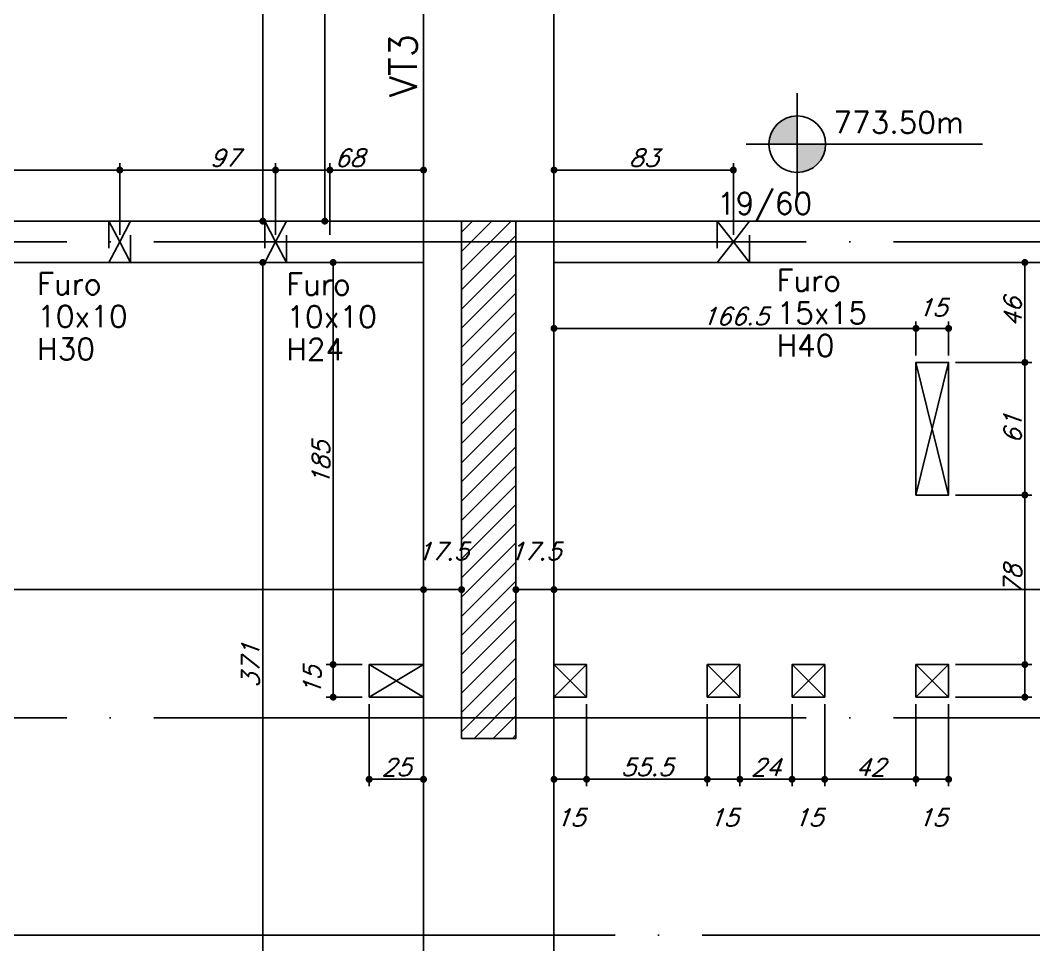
# Model space of a CAD drawing. Extents: x -5173 to 5397, y -2411 to 2089.
# Drawn here: x 2354.5 to 2820.6, y 550.6 to 975.9 of the extents above; entities that cross this region are included whole.
import ezdxf
from ezdxf.enums import TextEntityAlignment as Align

# ---------------------------------------------------------------- set-up
doc = ezdxf.new("R2010")
doc.units = 0
doc.header["$LTSCALE"] = 50
doc.header["$MEASUREMENT"] = 0
doc.linetypes.add('EIXO', pattern=[6.8, 6, -0.4, 0, -0.4])
doc.linetypes.add('HIDDEN', pattern=[0.375, 0.25, -0.125])
doc.layers.get('0').update_dxf_attribs({"linetype": 'CONTINUOUS'})
doc.layers.get('DEFPOINTS').update_dxf_attribs({"linetype": 'CONTINUOUS'})
for name, color, linetype in [('F-COTAS', 106, 'CONTINUOUS'), ('F-COTAS-FUROS', 50, 'CONTINUOUS'), ('F-COTAS-FUROS-VIGA', 50, 'CONTINUOUS'), ('F-EIXO', 12, 'EIXO'), ('F-FURO-PAREDE', 2, 'HIDDEN'), ('F-FURO-PAREDE-TEXTOS', 2, 'CONTINUOUS'), ('F-NÍVEL-PLANTA', 2, 'CONTINUOUS'), ('F-PILARES-HACH', 174, 'CONTINUOUS'), ('F-PILARES-M', 170, 'CONTINUOUS'), ('F-PILARES-V', 170, 'CONTINUOUS'), ('F-TEXTO', 6, 'CONTINUOUS'), ('F-VIGAS', 3, 'CONTINUOUS'), ('F-VIGAS-DIM', 2, 'CONTINUOUS'), ('F-VIGAS-NOME', 4, 'CONTINUOUS'), ('F-VÃO', 1, 'CONTINUOUS')]:
    doc.layers.add(name, color=color, linetype=linetype)
doc.styles.add('CP-TEXT-INCL', font='simplex.shx', dxfattribs={"oblique": 20})
doc.styles.add('MCP', font='simplex.shx')
doc.styles.add('ROMANS', font='simplex.shx')
doc.dimstyles.new('CP-COTAS-50', dxfattribs={"dimscale": 0.64, "dimtxt": 12.5, "dimasz": 5, "dimexe": 5, "dimexo": 5, "dimgap": 2.5, "dimtad": 1, "dimdec": 1, "dimdsep": 46, "dimtxsty": 'CP-TEXT-INCL', "dimblk1": 'DOT', "dimblk2": 'DOT', "dimsah": 1, "dimcen": 9, "dimclrd": 256, "dimclre": 256, "dimclrt": 256, "dimadec": 0, "dimazin": 0, "dimtfac": 1, "dimtdec": 1, "dimtmove": 2, "dimatfit": 3, "dimldrblk": 'DOT', "dimfxl": 0, "dimtolj": 1, "dimarcsym": 0})

# ---------------------------------------------------------------- blocks, each defined once
blk = doc.blocks.new('Nível - Planta')
at = {"layer": 'F-NÍVEL-PLANTA'}
h = blk.add_hatch(color=71, dxfattribs=at)
h.paths.add_polyline_path([(0, 0), (0, 0.2604, 0.414214), (-0.2604, 0)])
h.paths.add_polyline_path([(0.2604, 0), (0, 0), (0, -0.2604, 0.414214)])
for p, q in [((0, -0.4688), (0, 0.4688)), ((-0.4688, 0), (1.704, 0))]:
    blk.add_line(p, q, dxfattribs=at)
blk.add_circle((0, 0), 0.2604, dxfattribs=at)
at = {"layer": 'F-TEXTO', "color": 3, "style": 'MCP'}
blk.add_attdef('NÍVEL', (0.3329, 0.1021), '', height=0.2, dxfattribs=at)
blk = doc.blocks.new('_DOT')
at = {"color": 0, "linetype": 'ByBlock'}
blk.add_line((-0.5, 0), (-1, 0), dxfattribs=at)
at = {"color": 0, "linetype": 'ByBlock', "const_width": 0.5}
blk.add_lwpolyline([(-0.25, 0, 1), (0.25, 0, 1)], format="xyb", close=True, dxfattribs=at)
blk = doc.blocks.new('*D19')
at = {"layer": 'DEFPOINTS', "color": 0, "linetype": 'Continuous', "transparency": 16777216}
for p in [(2466.08, 864.5), (2466.08, 864.5), (2466.08, 493.5)]:
    blk.add_point(p, dxfattribs=at)
at = {"layer": 'F-COTAS', "linetype": 'Continuous', "lineweight": -2, "transparency": 16777216}
blk.add_line((2466.08, 496.7), (2466.08, 861.3), dxfattribs=at)
at = {"layer": 'F-COTAS', "linetype": 'Continuous', "lineweight": -2, "transparency": 16777216, "xscale": 3.2, "yscale": 3.2, "zscale": 3.2}
for p, rotation in [((2466.08, 864.5), 90), ((2466.08, 493.5), 270)]:
    blk.add_blockref('_DOT', p, dxfattribs=dict(at, rotation=rotation))
at = {"layer": 'F-COTAS', "linetype": 'Continuous', "transparency": 16777216, "insert": (2460.48, 679), "char_height": 8, "attachment_point": 5, "rotation": 90, "style": 'CP-TEXT-INCL'}
blk.add_mtext('\\A1;371', dxfattribs=at)
blk = doc.blocks.new('*D20')
at = {"layer": 'DEFPOINTS', "color": 0, "linetype": 'Continuous', "transparency": 16777216}
for p in [(2466.08, 1339.5), (2466.08, 1339.5), (2466.08, 883.5)]:
    blk.add_point(p, dxfattribs=at)
at = {"layer": 'F-COTAS', "linetype": 'Continuous', "lineweight": -2, "transparency": 16777216}
blk.add_line((2466.08, 886.7), (2466.08, 1336.3), dxfattribs=at)
at = {"layer": 'F-COTAS', "linetype": 'Continuous', "lineweight": -2, "transparency": 16777216, "xscale": 3.2, "yscale": 3.2, "zscale": 3.2}
for p, rotation in [((2466.08, 1339.5), 90), ((2466.08, 883.5), 270)]:
    blk.add_blockref('_DOT', p, dxfattribs=dict(at, rotation=rotation))
at = {"layer": 'F-COTAS', "linetype": 'Continuous', "transparency": 16777216, "insert": (2460.48, 1111.5), "char_height": 8, "attachment_point": 5, "rotation": 90, "style": 'CP-TEXT-INCL'}
blk.add_mtext('\\A1;456', dxfattribs=at)
blk = doc.blocks.new('*D108')
at = {"layer": 'DEFPOINTS', "color": 0, "linetype": 'Continuous', "transparency": 16777216}
for p in [(2070, 713.98), (2540, 713.98), (2540, 713.98)]:
    blk.add_point(p, dxfattribs=at)
at = {"layer": 'F-COTAS', "linetype": 'Continuous', "lineweight": -2, "transparency": 16777216}
blk.add_line((2073.2, 713.98), (2536.8, 713.98), dxfattribs=at)
at = {"layer": 'F-COTAS', "linetype": 'Continuous', "lineweight": -2, "transparency": 16777216, "xscale": 3.2, "yscale": 3.2, "zscale": 3.2, "rotation": 180}
blk.add_blockref('_DOT', (2070, 713.98), dxfattribs=at)
at = {"layer": 'F-COTAS', "linetype": 'Continuous', "lineweight": -2, "transparency": 16777216, "xscale": 3.2, "yscale": 3.2, "zscale": 3.2}
blk.add_blockref('_DOT', (2540, 713.98), dxfattribs=at)
at = {"layer": 'F-COTAS', "linetype": 'Continuous', "transparency": 16777216, "insert": (2305, 719.58), "char_height": 8, "attachment_point": 5, "style": 'CP-TEXT-INCL'}
blk.add_mtext('\\A1;470', dxfattribs=at)
blk = doc.blocks.new('*D109')
at = {"layer": 'DEFPOINTS', "color": 0, "linetype": 'Continuous', "transparency": 16777216}
for p in [(2540, 713.98), (2557.5, 713.98), (2557.5, 713.98)]:
    blk.add_point(p, dxfattribs=at)
at = {"layer": 'F-COTAS', "linetype": 'Continuous', "lineweight": -2, "transparency": 16777216}
blk.add_line((2543.2, 713.98), (2554.3, 713.98), dxfattribs=at)
at = {"layer": 'F-COTAS', "linetype": 'Continuous', "lineweight": -2, "transparency": 16777216, "xscale": 3.2, "yscale": 3.2, "zscale": 3.2, "rotation": 180}
blk.add_blockref('_DOT', (2540, 713.98), dxfattribs=at)
at = {"layer": 'F-COTAS', "linetype": 'Continuous', "lineweight": -2, "transparency": 16777216, "xscale": 3.2, "yscale": 3.2, "zscale": 3.2}
blk.add_blockref('_DOT', (2557.5, 713.98), dxfattribs=at)
at = {"layer": 'F-COTAS', "linetype": 'Continuous', "transparency": 16777216, "insert": (2548.75, 731.58), "char_height": 8, "attachment_point": 5, "style": 'CP-TEXT-INCL'}
blk.add_mtext('\\A1;17.5', dxfattribs=at)
blk = doc.blocks.new('*D110')
at = {"layer": 'DEFPOINTS', "color": 0, "linetype": 'Continuous', "transparency": 16777216}
for p in [(2582.5, 713.98), (2600, 713.98), (2600, 713.98)]:
    blk.add_point(p, dxfattribs=at)
at = {"layer": 'F-COTAS', "linetype": 'Continuous', "lineweight": -2, "transparency": 16777216}
blk.add_line((2585.7, 713.98), (2596.8, 713.98), dxfattribs=at)
at = {"layer": 'F-COTAS', "linetype": 'Continuous', "lineweight": -2, "transparency": 16777216, "xscale": 3.2, "yscale": 3.2, "zscale": 3.2, "rotation": 180}
blk.add_blockref('_DOT', (2582.5, 713.98), dxfattribs=at)
at = {"layer": 'F-COTAS', "linetype": 'Continuous', "lineweight": -2, "transparency": 16777216, "xscale": 3.2, "yscale": 3.2, "zscale": 3.2}
blk.add_blockref('_DOT', (2600, 713.98), dxfattribs=at)
at = {"layer": 'F-COTAS', "linetype": 'Continuous', "transparency": 16777216, "insert": (2591.25, 731.58), "char_height": 8, "attachment_point": 5, "style": 'CP-TEXT-INCL'}
blk.add_mtext('\\A1;17.5', dxfattribs=at)
blk = doc.blocks.new('*D111')
at = {"layer": 'DEFPOINTS', "color": 0, "linetype": 'Continuous', "transparency": 16777216}
for p in [(2600, 713.98), (3240.5, 713.98), (3240.5, 713.98)]:
    blk.add_point(p, dxfattribs=at)
at = {"layer": 'F-COTAS', "linetype": 'Continuous', "lineweight": -2, "transparency": 16777216}
blk.add_line((2603.2, 713.98), (3237.3, 713.98), dxfattribs=at)
at = {"layer": 'F-COTAS', "linetype": 'Continuous', "lineweight": -2, "transparency": 16777216, "xscale": 3.2, "yscale": 3.2, "zscale": 3.2, "rotation": 180}
blk.add_blockref('_DOT', (2600, 713.98), dxfattribs=at)
at = {"layer": 'F-COTAS', "linetype": 'Continuous', "lineweight": -2, "transparency": 16777216, "xscale": 3.2, "yscale": 3.2, "zscale": 3.2}
blk.add_blockref('_DOT', (3240.5, 713.98), dxfattribs=at)
at = {"layer": 'F-COTAS', "linetype": 'Continuous', "transparency": 16777216, "insert": (2920.25, 719.58), "char_height": 8, "attachment_point": 5, "style": 'CP-TEXT-INCL'}
blk.add_mtext('\\A1;640.5', dxfattribs=at)
blk = doc.blocks.new('*U183')
at = {"layer": 'F-EIXO'}
blk.add_line((0, 0), (7197, 0), dxfattribs=at)
at = {"layer": 'F-TEXTO', "style": 'ROMANS'}
blk.add_attdef('EIXO', text='', height=17.5, dxfattribs=at).set_placement((-28.2072, 0), align=Align.MIDDLE_CENTER)
blk = doc.blocks.new('*U184')
at = {"layer": 'F-EIXO'}
blk.add_line((0, 0), (7285, 0), dxfattribs=at)
at = {"layer": 'F-TEXTO', "style": 'ROMANS'}
blk.add_attdef('EIXO', text='', height=17.5, dxfattribs=at).set_placement((-28.2072, 0), align=Align.MIDDLE_CENTER)
blk = doc.blocks.new('*U191')
at = {"layer": 'F-EIXO'}
blk.add_line((0, 0), (7197, 0), dxfattribs=at)
at = {"layer": 'F-TEXTO', "style": 'ROMANS'}
blk.add_attdef('EIXO', text='', height=17.5, dxfattribs=at).set_placement((-28.2072, 0), align=Align.MIDDLE_CENTER)
blk = doc.blocks.new('*D338')
at = {"layer": 'DEFPOINTS', "color": 0, "linetype": 'Continuous', "transparency": 16777216}
for p in [(2494.58, 1215.5), (2558, 1215.5), (2507.65, 883.5)]:
    blk.add_point(p, dxfattribs=at)
at = {"layer": 'F-COTAS', "linetype": 'Continuous', "lineweight": -2, "transparency": 16777216}
for p, q in [((2554.8, 1215.5), (2491.38, 1215.5)), ((2494.58, 886.7), (2494.58, 1212.3)), ((2504.45, 883.5), (2491.38, 883.5))]:
    blk.add_line(p, q, dxfattribs=at)
at = {"layer": 'F-COTAS', "linetype": 'Continuous', "lineweight": -2, "transparency": 16777216, "xscale": 3.2, "yscale": 3.2, "zscale": 3.2}
for p, rotation in [((2494.58, 1215.5), 90), ((2494.58, 883.5), 270)]:
    blk.add_blockref('_DOT', p, dxfattribs=dict(at, rotation=rotation))
at = {"layer": 'F-COTAS', "linetype": 'Continuous', "transparency": 16777216, "insert": (2488.98, 1049.5), "char_height": 8, "attachment_point": 5, "rotation": 90, "style": 'CP-TEXT-INCL'}
blk.add_mtext('\\A1;332', dxfattribs=at)
blk = doc.blocks.new('*U383')
at = {"layer": 'F-VÃO'}
for p, q in [((0, 0), (15, 61)), ((0, 61), (15, 0))]:
    blk.add_line(p, q, dxfattribs=at)
at = {"layer": 'F-VÃO', "color": 3}
blk.add_lwpolyline([(0, 0), (15, 0), (15, 61), (0, 61)], close=True, dxfattribs=at)
blk = doc.blocks.new('*U386')
at = {"layer": 'F-VÃO'}
for p, q in [((0, 0), (15, 15)), ((0, 15), (15, 0))]:
    blk.add_line(p, q, dxfattribs=at)
at = {"layer": 'F-VÃO', "color": 3}
blk.add_lwpolyline([(0, 0), (15, 0), (15, 15), (0, 15)], close=True, dxfattribs=at)
blk = doc.blocks.new('*U389')
at = {"layer": 'F-VÃO'}
for p, q in [((0, 0), (25, 15)), ((0, 15), (25, 0))]:
    blk.add_line(p, q, dxfattribs=at)
at = {"layer": 'F-VÃO', "color": 3}
blk.add_lwpolyline([(0, 0), (25, 0), (25, 15), (0, 15)], close=True, dxfattribs=at)
blk = doc.blocks.new('*D517')
at = {"layer": 'DEFPOINTS', "color": 0, "linetype": 'Continuous', "transparency": 16777216}
for p in [(2515, 664.5), (2540, 649.41), (2540, 626.7)]:
    blk.add_point(p, dxfattribs=at)
at = {"layer": 'F-COTAS-FUROS', "linetype": 'Continuous', "lineweight": -2, "transparency": 16777216}
for p, q in [((2515, 661.3), (2515, 623.5)), ((2540, 646.21), (2540, 623.5)), ((2518.2, 626.7), (2536.8, 626.7))]:
    blk.add_line(p, q, dxfattribs=at)
at = {"layer": 'F-COTAS-FUROS', "linetype": 'Continuous', "lineweight": -2, "transparency": 16777216, "xscale": 3.2, "yscale": 3.2, "zscale": 3.2, "rotation": 180}
blk.add_blockref('_DOT', (2515, 626.7), dxfattribs=at)
at = {"layer": 'F-COTAS-FUROS', "linetype": 'Continuous', "lineweight": -2, "transparency": 16777216, "xscale": 3.2, "yscale": 3.2, "zscale": 3.2}
blk.add_blockref('_DOT', (2540, 626.7), dxfattribs=at)
at = {"layer": 'F-COTAS-FUROS', "linetype": 'Continuous', "transparency": 16777216, "insert": (2527.5, 632.3), "char_height": 8, "attachment_point": 5, "style": 'CP-TEXT-INCL'}
blk.add_mtext('\\A1;25', dxfattribs=at)
blk = doc.blocks.new('*D518')
at = {"layer": 'DEFPOINTS', "color": 0, "linetype": 'Continuous', "transparency": 16777216}
for p in [(2498.43, 679.5), (2515, 679.5), (2515, 664.5)]:
    blk.add_point(p, dxfattribs=at)
at = {"layer": 'F-COTAS-FUROS', "linetype": 'Continuous', "lineweight": -2, "transparency": 16777216}
for p, q in [((2511.8, 679.5), (2495.23, 679.5)), ((2498.43, 667.7), (2498.43, 676.3)), ((2511.8, 664.5), (2495.23, 664.5))]:
    blk.add_line(p, q, dxfattribs=at)
at = {"layer": 'F-COTAS-FUROS', "linetype": 'Continuous', "lineweight": -2, "transparency": 16777216, "xscale": 3.2, "yscale": 3.2, "zscale": 3.2}
for p, rotation in [((2498.43, 679.5), 90), ((2498.43, 664.5), 270)]:
    blk.add_blockref('_DOT', p, dxfattribs=dict(at, rotation=rotation))
at = {"layer": 'F-COTAS-FUROS', "linetype": 'Continuous', "transparency": 16777216, "insert": (2488.83, 672), "char_height": 8, "attachment_point": 5, "rotation": 90, "style": 'CP-TEXT-INCL'}
blk.add_mtext('\\A1;15', dxfattribs=at)
blk = doc.blocks.new('*D519')
at = {"layer": 'DEFPOINTS', "color": 0, "linetype": 'Continuous', "transparency": 16777216}
for p in [(2498.43, 864.5), (2515, 864.5), (2515, 679.5)]:
    blk.add_point(p, dxfattribs=at)
at = {"layer": 'F-COTAS-FUROS', "linetype": 'Continuous', "lineweight": -2, "transparency": 16777216}
for p, q in [((2511.8, 864.5), (2495.23, 864.5)), ((2498.43, 682.7), (2498.43, 861.3)), ((2511.8, 679.5), (2495.23, 679.5))]:
    blk.add_line(p, q, dxfattribs=at)
at = {"layer": 'F-COTAS-FUROS', "linetype": 'Continuous', "lineweight": -2, "transparency": 16777216, "xscale": 3.2, "yscale": 3.2, "zscale": 3.2}
for p, rotation in [((2498.43, 864.5), 90), ((2498.43, 679.5), 270)]:
    blk.add_blockref('_DOT', p, dxfattribs=dict(at, rotation=rotation))
at = {"layer": 'F-COTAS-FUROS', "linetype": 'Continuous', "transparency": 16777216, "insert": (2492.83, 772), "char_height": 8, "attachment_point": 5, "rotation": 90, "style": 'CP-TEXT-INCL'}
blk.add_mtext('\\A1;185', dxfattribs=at)
blk = doc.blocks.new('*D520')
at = {"layer": 'DEFPOINTS', "color": 0, "linetype": 'Continuous', "transparency": 16777216}
for p in [(2600, 664.5), (2615, 664.5), (2615, 626.7)]:
    blk.add_point(p, dxfattribs=at)
at = {"layer": 'F-COTAS-FUROS', "linetype": 'Continuous', "lineweight": -2, "transparency": 16777216}
for p, q in [((2600, 661.3), (2600, 623.5)), ((2615, 661.3), (2615, 623.5)), ((2603.2, 626.7), (2611.8, 626.7))]:
    blk.add_line(p, q, dxfattribs=at)
at = {"layer": 'F-COTAS-FUROS', "linetype": 'Continuous', "lineweight": -2, "transparency": 16777216, "xscale": 3.2, "yscale": 3.2, "zscale": 3.2, "rotation": 180}
blk.add_blockref('_DOT', (2600, 626.7), dxfattribs=at)
at = {"layer": 'F-COTAS-FUROS', "linetype": 'Continuous', "lineweight": -2, "transparency": 16777216, "xscale": 3.2, "yscale": 3.2, "zscale": 3.2}
blk.add_blockref('_DOT', (2615, 626.7), dxfattribs=at)
at = {"layer": 'F-COTAS-FUROS', "linetype": 'Continuous', "transparency": 16777216, "insert": (2607.5, 609.1), "char_height": 8, "attachment_point": 5, "style": 'CP-TEXT-INCL'}
blk.add_mtext('\\A1;15', dxfattribs=at)
blk = doc.blocks.new('*D521')
at = {"layer": 'DEFPOINTS', "color": 0, "linetype": 'Continuous', "transparency": 16777216}
for p in [(2615, 664.5), (2670.5, 664.5), (2670.5, 626.7)]:
    blk.add_point(p, dxfattribs=at)
at = {"layer": 'F-COTAS-FUROS', "linetype": 'Continuous', "lineweight": -2, "transparency": 16777216}
for p, q in [((2615, 661.3), (2615, 623.5)), ((2670.5, 661.3), (2670.5, 623.5)), ((2618.2, 626.7), (2667.3, 626.7))]:
    blk.add_line(p, q, dxfattribs=at)
at = {"layer": 'F-COTAS-FUROS', "linetype": 'Continuous', "lineweight": -2, "transparency": 16777216, "xscale": 3.2, "yscale": 3.2, "zscale": 3.2, "rotation": 180}
blk.add_blockref('_DOT', (2615, 626.7), dxfattribs=at)
at = {"layer": 'F-COTAS-FUROS', "linetype": 'Continuous', "lineweight": -2, "transparency": 16777216, "xscale": 3.2, "yscale": 3.2, "zscale": 3.2}
blk.add_blockref('_DOT', (2670.5, 626.7), dxfattribs=at)
at = {"layer": 'F-COTAS-FUROS', "linetype": 'Continuous', "transparency": 16777216, "insert": (2642.75, 632.3), "char_height": 8, "attachment_point": 5, "style": 'CP-TEXT-INCL'}
blk.add_mtext('\\A1;55.5', dxfattribs=at)
blk = doc.blocks.new('*D522')
at = {"layer": 'DEFPOINTS', "color": 0, "linetype": 'Continuous', "transparency": 16777216}
for p in [(2670.5, 664.5), (2685.5, 664.5), (2685.5, 626.7)]:
    blk.add_point(p, dxfattribs=at)
at = {"layer": 'F-COTAS-FUROS', "linetype": 'Continuous', "lineweight": -2, "transparency": 16777216}
for p, q in [((2670.5, 661.3), (2670.5, 623.5)), ((2685.5, 661.3), (2685.5, 623.5)), ((2673.7, 626.7), (2682.3, 626.7))]:
    blk.add_line(p, q, dxfattribs=at)
at = {"layer": 'F-COTAS-FUROS', "linetype": 'Continuous', "lineweight": -2, "transparency": 16777216, "xscale": 3.2, "yscale": 3.2, "zscale": 3.2, "rotation": 180}
blk.add_blockref('_DOT', (2670.5, 626.7), dxfattribs=at)
at = {"layer": 'F-COTAS-FUROS', "linetype": 'Continuous', "lineweight": -2, "transparency": 16777216, "xscale": 3.2, "yscale": 3.2, "zscale": 3.2}
blk.add_blockref('_DOT', (2685.5, 626.7), dxfattribs=at)
at = {"layer": 'F-COTAS-FUROS', "linetype": 'Continuous', "transparency": 16777216, "insert": (2678, 609.1), "char_height": 8, "attachment_point": 5, "style": 'CP-TEXT-INCL'}
blk.add_mtext('\\A1;15', dxfattribs=at)
blk = doc.blocks.new('*D523')
at = {"layer": 'DEFPOINTS', "color": 0, "linetype": 'Continuous', "transparency": 16777216}
for p in [(2685.5, 664.5), (2709.5, 664.5), (2709.5, 626.7)]:
    blk.add_point(p, dxfattribs=at)
at = {"layer": 'F-COTAS-FUROS', "linetype": 'Continuous', "lineweight": -2, "transparency": 16777216}
for p, q in [((2685.5, 661.3), (2685.5, 623.5)), ((2709.5, 661.3), (2709.5, 623.5)), ((2688.7, 626.7), (2706.3, 626.7))]:
    blk.add_line(p, q, dxfattribs=at)
at = {"layer": 'F-COTAS-FUROS', "linetype": 'Continuous', "lineweight": -2, "transparency": 16777216, "xscale": 3.2, "yscale": 3.2, "zscale": 3.2, "rotation": 180}
blk.add_blockref('_DOT', (2685.5, 626.7), dxfattribs=at)
at = {"layer": 'F-COTAS-FUROS', "linetype": 'Continuous', "lineweight": -2, "transparency": 16777216, "xscale": 3.2, "yscale": 3.2, "zscale": 3.2}
blk.add_blockref('_DOT', (2709.5, 626.7), dxfattribs=at)
at = {"layer": 'F-COTAS-FUROS', "linetype": 'Continuous', "transparency": 16777216, "insert": (2697.5, 632.3), "char_height": 8, "attachment_point": 5, "style": 'CP-TEXT-INCL'}
blk.add_mtext('\\A1;24', dxfattribs=at)
blk = doc.blocks.new('*D524')
at = {"layer": 'DEFPOINTS', "color": 0, "linetype": 'Continuous', "transparency": 16777216}
for p in [(2709.5, 664.5), (2724.5, 664.5), (2724.5, 626.7)]:
    blk.add_point(p, dxfattribs=at)
at = {"layer": 'F-COTAS-FUROS', "linetype": 'Continuous', "lineweight": -2, "transparency": 16777216}
for p, q in [((2709.5, 661.3), (2709.5, 623.5)), ((2724.5, 661.3), (2724.5, 623.5)), ((2712.7, 626.7), (2721.3, 626.7))]:
    blk.add_line(p, q, dxfattribs=at)
at = {"layer": 'F-COTAS-FUROS', "linetype": 'Continuous', "lineweight": -2, "transparency": 16777216, "xscale": 3.2, "yscale": 3.2, "zscale": 3.2, "rotation": 180}
blk.add_blockref('_DOT', (2709.5, 626.7), dxfattribs=at)
at = {"layer": 'F-COTAS-FUROS', "linetype": 'Continuous', "lineweight": -2, "transparency": 16777216, "xscale": 3.2, "yscale": 3.2, "zscale": 3.2}
blk.add_blockref('_DOT', (2724.5, 626.7), dxfattribs=at)
at = {"layer": 'F-COTAS-FUROS', "linetype": 'Continuous', "transparency": 16777216, "insert": (2717, 609.1), "char_height": 8, "attachment_point": 5, "style": 'CP-TEXT-INCL'}
blk.add_mtext('\\A1;15', dxfattribs=at)
blk = doc.blocks.new('*D525')
at = {"layer": 'DEFPOINTS', "color": 0, "linetype": 'Continuous', "transparency": 16777216}
for p in [(2724.5, 664.5), (2766.5, 664.5), (2766.5, 626.7)]:
    blk.add_point(p, dxfattribs=at)
at = {"layer": 'F-COTAS-FUROS', "linetype": 'Continuous', "lineweight": -2, "transparency": 16777216}
for p, q in [((2724.5, 661.3), (2724.5, 623.5)), ((2766.5, 661.3), (2766.5, 623.5)), ((2727.7, 626.7), (2763.3, 626.7))]:
    blk.add_line(p, q, dxfattribs=at)
at = {"layer": 'F-COTAS-FUROS', "linetype": 'Continuous', "lineweight": -2, "transparency": 16777216, "xscale": 3.2, "yscale": 3.2, "zscale": 3.2, "rotation": 180}
blk.add_blockref('_DOT', (2724.5, 626.7), dxfattribs=at)
at = {"layer": 'F-COTAS-FUROS', "linetype": 'Continuous', "lineweight": -2, "transparency": 16777216, "xscale": 3.2, "yscale": 3.2, "zscale": 3.2}
blk.add_blockref('_DOT', (2766.5, 626.7), dxfattribs=at)
at = {"layer": 'F-COTAS-FUROS', "linetype": 'Continuous', "transparency": 16777216, "insert": (2745.5, 632.3), "char_height": 8, "attachment_point": 5, "style": 'CP-TEXT-INCL'}
blk.add_mtext('\\A1;42', dxfattribs=at)
blk = doc.blocks.new('*D526')
at = {"layer": 'DEFPOINTS', "color": 0, "linetype": 'Continuous', "transparency": 16777216}
for p in [(2766.5, 664.5), (2781.5, 664.5), (2781.5, 626.7)]:
    blk.add_point(p, dxfattribs=at)
at = {"layer": 'F-COTAS-FUROS', "linetype": 'Continuous', "lineweight": -2, "transparency": 16777216}
for p, q in [((2766.5, 661.3), (2766.5, 623.5)), ((2781.5, 661.3), (2781.5, 623.5)), ((2769.7, 626.7), (2778.3, 626.7))]:
    blk.add_line(p, q, dxfattribs=at)
at = {"layer": 'F-COTAS-FUROS', "linetype": 'Continuous', "lineweight": -2, "transparency": 16777216, "xscale": 3.2, "yscale": 3.2, "zscale": 3.2, "rotation": 180}
blk.add_blockref('_DOT', (2766.5, 626.7), dxfattribs=at)
at = {"layer": 'F-COTAS-FUROS', "linetype": 'Continuous', "lineweight": -2, "transparency": 16777216, "xscale": 3.2, "yscale": 3.2, "zscale": 3.2}
blk.add_blockref('_DOT', (2781.5, 626.7), dxfattribs=at)
at = {"layer": 'F-COTAS-FUROS', "linetype": 'Continuous', "transparency": 16777216, "insert": (2774, 609.1), "char_height": 8, "attachment_point": 5, "style": 'CP-TEXT-INCL'}
blk.add_mtext('\\A1;15', dxfattribs=at)
blk = doc.blocks.new('*D527')
at = {"layer": 'DEFPOINTS', "color": 0, "linetype": 'Continuous', "transparency": 16777216}
for p in [(2766.5, 834.14), (2766.5, 818.5), (2781.5, 818.5)]:
    blk.add_point(p, dxfattribs=at)
at = {"layer": 'F-COTAS-FUROS', "linetype": 'Continuous', "lineweight": -2, "transparency": 16777216}
for p, q in [((2766.5, 821.7), (2766.5, 837.34)), ((2781.5, 821.7), (2781.5, 837.34)), ((2778.3, 834.14), (2769.7, 834.14))]:
    blk.add_line(p, q, dxfattribs=at)
at = {"layer": 'F-COTAS-FUROS', "linetype": 'Continuous', "lineweight": -2, "transparency": 16777216, "xscale": 3.2, "yscale": 3.2, "zscale": 3.2, "rotation": 180}
blk.add_blockref('_DOT', (2766.5, 834.14), dxfattribs=at)
at = {"layer": 'F-COTAS-FUROS', "linetype": 'Continuous', "lineweight": -2, "transparency": 16777216, "xscale": 3.2, "yscale": 3.2, "zscale": 3.2}
blk.add_blockref('_DOT', (2781.5, 834.14), dxfattribs=at)
at = {"layer": 'F-COTAS-FUROS', "linetype": 'Continuous', "transparency": 16777216, "insert": (2774, 843.74), "char_height": 8, "attachment_point": 5, "style": 'CP-TEXT-INCL'}
blk.add_mtext('\\A1;15', dxfattribs=at)
blk = doc.blocks.new('*D528')
at = {"layer": 'DEFPOINTS', "color": 0, "linetype": 'Continuous', "transparency": 16777216}
for p in [(2600, 834.14), (2766.5, 820.93), (2600, 815.57)]:
    blk.add_point(p, dxfattribs=at)
at = {"layer": 'F-COTAS-FUROS', "linetype": 'Continuous', "lineweight": -2, "transparency": 16777216}
for p, q in [((2600, 818.77), (2600, 837.34)), ((2766.5, 824.13), (2766.5, 837.34)), ((2763.3, 834.14), (2603.2, 834.14))]:
    blk.add_line(p, q, dxfattribs=at)
at = {"layer": 'F-COTAS-FUROS', "linetype": 'Continuous', "lineweight": -2, "transparency": 16777216, "xscale": 3.2, "yscale": 3.2, "zscale": 3.2, "rotation": 180}
blk.add_blockref('_DOT', (2600, 834.14), dxfattribs=at)
at = {"layer": 'F-COTAS-FUROS', "linetype": 'Continuous', "lineweight": -2, "transparency": 16777216, "xscale": 3.2, "yscale": 3.2, "zscale": 3.2}
blk.add_blockref('_DOT', (2766.5, 834.14), dxfattribs=at)
at = {"layer": 'F-COTAS-FUROS', "linetype": 'Continuous', "transparency": 16777216, "insert": (2683.25, 839.74), "char_height": 8, "attachment_point": 5, "style": 'CP-TEXT-INCL'}
blk.add_mtext('\\A1;166.5', dxfattribs=at)
blk = doc.blocks.new('*D529')
at = {"layer": 'DEFPOINTS', "color": 0, "linetype": 'Continuous', "transparency": 16777216}
for p in [(2781.5, 818.5), (2816.57, 818.5), (2781.5, 757.5)]:
    blk.add_point(p, dxfattribs=at)
at = {"layer": 'F-COTAS-FUROS', "linetype": 'Continuous', "lineweight": -2, "transparency": 16777216}
for p, q in [((2784.7, 818.5), (2819.77, 818.5)), ((2816.57, 760.7), (2816.57, 815.3)), ((2784.7, 757.5), (2819.77, 757.5))]:
    blk.add_line(p, q, dxfattribs=at)
at = {"layer": 'F-COTAS-FUROS', "linetype": 'Continuous', "lineweight": -2, "transparency": 16777216, "xscale": 3.2, "yscale": 3.2, "zscale": 3.2}
for p, rotation in [((2816.57, 818.5), 90), ((2816.57, 757.5), 270)]:
    blk.add_blockref('_DOT', p, dxfattribs=dict(at, rotation=rotation))
at = {"layer": 'F-COTAS-FUROS', "linetype": 'Continuous', "transparency": 16777216, "insert": (2810.97, 788), "char_height": 8, "attachment_point": 5, "rotation": 90, "style": 'CP-TEXT-INCL'}
blk.add_mtext('\\A1;61', dxfattribs=at)
blk = doc.blocks.new('*D530')
at = {"layer": 'DEFPOINTS', "color": 0, "linetype": 'Continuous', "transparency": 16777216}
for p in [(2799.77, 864.5), (2816.57, 864.5), (2781.5, 818.5)]:
    blk.add_point(p, dxfattribs=at)
at = {"layer": 'F-COTAS-FUROS', "linetype": 'Continuous', "lineweight": -2, "transparency": 16777216}
for p, q in [((2802.97, 864.5), (2819.77, 864.5)), ((2816.57, 821.7), (2816.57, 861.3)), ((2784.7, 818.5), (2819.77, 818.5))]:
    blk.add_line(p, q, dxfattribs=at)
at = {"layer": 'F-COTAS-FUROS', "linetype": 'Continuous', "lineweight": -2, "transparency": 16777216, "xscale": 3.2, "yscale": 3.2, "zscale": 3.2}
for p, rotation in [((2816.57, 864.5), 90), ((2816.57, 818.5), 270)]:
    blk.add_blockref('_DOT', p, dxfattribs=dict(at, rotation=rotation))
at = {"layer": 'F-COTAS-FUROS', "linetype": 'Continuous', "transparency": 16777216, "insert": (2810.97, 841.5), "char_height": 8, "attachment_point": 5, "rotation": 90, "style": 'CP-TEXT-INCL'}
blk.add_mtext('\\A1;46', dxfattribs=at)
blk = doc.blocks.new('*D531')
at = {"layer": 'DEFPOINTS', "color": 0, "linetype": 'Continuous', "transparency": 16777216}
for p in [(2781.5, 757.5), (2781.5, 679.5), (2816.57, 679.5)]:
    blk.add_point(p, dxfattribs=at)
at = {"layer": 'F-COTAS-FUROS', "linetype": 'Continuous', "lineweight": -2, "transparency": 16777216}
for p, q in [((2784.7, 757.5), (2819.77, 757.5)), ((2816.57, 754.3), (2816.57, 682.7)), ((2784.7, 679.5), (2819.77, 679.5))]:
    blk.add_line(p, q, dxfattribs=at)
at = {"layer": 'F-COTAS-FUROS', "linetype": 'Continuous', "lineweight": -2, "transparency": 16777216, "xscale": 3.2, "yscale": 3.2, "zscale": 3.2}
for p, rotation in [((2816.57, 757.5), 90), ((2816.57, 679.5), 270)]:
    blk.add_blockref('_DOT', p, dxfattribs=dict(at, rotation=rotation))
at = {"layer": 'F-COTAS-FUROS', "linetype": 'Continuous', "transparency": 16777216, "insert": (2810.97, 718.5), "char_height": 8, "attachment_point": 5, "rotation": 90, "style": 'CP-TEXT-INCL'}
blk.add_mtext('\\A1;78', dxfattribs=at)
blk = doc.blocks.new('*D532')
at = {"layer": 'DEFPOINTS', "color": 0, "linetype": 'Continuous', "transparency": 16777216}
for p in [(2781.5, 679.5), (2816.57, 679.5), (2781.5, 664.5)]:
    blk.add_point(p, dxfattribs=at)
at = {"layer": 'F-COTAS-FUROS', "linetype": 'Continuous', "lineweight": -2, "transparency": 16777216}
for p, q in [((2784.7, 679.5), (2819.77, 679.5)), ((2816.57, 667.7), (2816.57, 676.3)), ((2784.7, 664.5), (2819.77, 664.5))]:
    blk.add_line(p, q, dxfattribs=at)
at = {"layer": 'F-COTAS-FUROS', "linetype": 'Continuous', "lineweight": -2, "transparency": 16777216, "xscale": 3.2, "yscale": 3.2, "zscale": 3.2}
for p, rotation in [((2816.57, 679.5), 90), ((2816.57, 664.5), 270)]:
    blk.add_blockref('_DOT', p, dxfattribs=dict(at, rotation=rotation))
at = {"layer": 'F-COTAS-FUROS', "linetype": 'Continuous', "transparency": 16777216, "insert": (2834.17, 672), "char_height": 8, "attachment_point": 5, "rotation": 90, "style": 'CP-TEXT-INCL'}
blk.add_mtext('\\A1;15', dxfattribs=at)
blk = doc.blocks.new('*D670')
at = {"layer": 'DEFPOINTS', "color": 0, "linetype": 'Continuous', "transparency": 16777216}
for p in [(2400.29, 907), (2182.26, 874), (2400.29, 874)]:
    blk.add_point(p, dxfattribs=at)
at = {"layer": 'F-COTAS-FUROS-VIGA', "linetype": 'Continuous', "lineweight": -2, "transparency": 16777216}
for p, q in [((2182.26, 877.2), (2182.26, 910.2)), ((2400.29, 877.2), (2400.29, 910.2)), ((2185.46, 907), (2397.09, 907))]:
    blk.add_line(p, q, dxfattribs=at)
at = {"layer": 'F-COTAS-FUROS-VIGA', "linetype": 'Continuous', "lineweight": -2, "transparency": 16777216, "xscale": 3.2, "yscale": 3.2, "zscale": 3.2, "rotation": 180}
blk.add_blockref('_DOT', (2182.26, 907), dxfattribs=at)
at = {"layer": 'F-COTAS-FUROS-VIGA', "linetype": 'Continuous', "lineweight": -2, "transparency": 16777216, "xscale": 3.2, "yscale": 3.2, "zscale": 3.2}
blk.add_blockref('_DOT', (2400.29, 907), dxfattribs=at)
at = {"layer": 'F-COTAS-FUROS-VIGA', "linetype": 'Continuous', "transparency": 16777216, "insert": (2291.27, 912.6), "char_height": 8, "attachment_point": 5, "style": 'CP-TEXT-INCL'}
blk.add_mtext('\\A1;218', dxfattribs=at)
blk = doc.blocks.new('*D671')
at = {"layer": 'DEFPOINTS', "color": 0, "linetype": 'Continuous', "transparency": 16777216}
for p in [(2496.94, 907), (2400.29, 874), (2496.94, 874)]:
    blk.add_point(p, dxfattribs=at)
at = {"layer": 'F-COTAS-FUROS-VIGA', "linetype": 'Continuous', "lineweight": -2, "transparency": 16777216}
for p, q in [((2400.29, 877.2), (2400.29, 910.2)), ((2496.94, 877.2), (2496.94, 910.2)), ((2403.49, 907), (2493.74, 907))]:
    blk.add_line(p, q, dxfattribs=at)
at = {"layer": 'F-COTAS-FUROS-VIGA', "linetype": 'Continuous', "lineweight": -2, "transparency": 16777216, "xscale": 3.2, "yscale": 3.2, "zscale": 3.2, "rotation": 180}
blk.add_blockref('_DOT', (2400.29, 907), dxfattribs=at)
at = {"layer": 'F-COTAS-FUROS-VIGA', "linetype": 'Continuous', "lineweight": -2, "transparency": 16777216, "xscale": 3.2, "yscale": 3.2, "zscale": 3.2}
blk.add_blockref('_DOT', (2496.94, 907), dxfattribs=at)
at = {"layer": 'F-COTAS-FUROS-VIGA', "linetype": 'Continuous', "transparency": 16777216, "insert": (2448.61, 912.6), "char_height": 8, "attachment_point": 5, "style": 'CP-TEXT-INCL'}
blk.add_mtext('\\A1;97', dxfattribs=at)
blk = doc.blocks.new('*D672')
at = {"layer": 'DEFPOINTS', "color": 0, "linetype": 'Continuous', "transparency": 16777216}
for p in [(2540, 907), (2540, 903.29), (2471.94, 874)]:
    blk.add_point(p, dxfattribs=at)
at = {"layer": 'F-COTAS-FUROS-VIGA', "linetype": 'Continuous', "lineweight": -2, "transparency": 16777216}
for p, q in [((2471.94, 877.2), (2471.94, 910.2)), ((2540, 906.49), (2540, 910.2)), ((2475.14, 907), (2536.8, 907))]:
    blk.add_line(p, q, dxfattribs=at)
at = {"layer": 'F-COTAS-FUROS-VIGA', "linetype": 'Continuous', "lineweight": -2, "transparency": 16777216, "xscale": 3.2, "yscale": 3.2, "zscale": 3.2, "rotation": 180}
blk.add_blockref('_DOT', (2471.94, 907), dxfattribs=at)
at = {"layer": 'F-COTAS-FUROS-VIGA', "linetype": 'Continuous', "lineweight": -2, "transparency": 16777216, "xscale": 3.2, "yscale": 3.2, "zscale": 3.2}
blk.add_blockref('_DOT', (2540, 907), dxfattribs=at)
at = {"layer": 'F-COTAS-FUROS-VIGA', "linetype": 'Continuous', "transparency": 16777216, "insert": (2505.97, 912.6), "char_height": 8, "attachment_point": 5, "style": 'CP-TEXT-INCL'}
blk.add_mtext('\\A1;68', dxfattribs=at)
blk = doc.blocks.new('*D673')
at = {"layer": 'DEFPOINTS', "color": 0, "linetype": 'Continuous', "transparency": 16777216}
for p in [(2600, 907), (2600, 896.33), (2682.5, 874)]:
    blk.add_point(p, dxfattribs=at)
at = {"layer": 'F-COTAS-FUROS-VIGA', "linetype": 'Continuous', "lineweight": -2, "transparency": 16777216}
for p, q in [((2600, 899.53), (2600, 910.2)), ((2682.5, 877.2), (2682.5, 910.2)), ((2679.3, 907), (2603.2, 907))]:
    blk.add_line(p, q, dxfattribs=at)
at = {"layer": 'F-COTAS-FUROS-VIGA', "linetype": 'Continuous', "lineweight": -2, "transparency": 16777216, "xscale": 3.2, "yscale": 3.2, "zscale": 3.2, "rotation": 180}
blk.add_blockref('_DOT', (2600, 907), dxfattribs=at)
at = {"layer": 'F-COTAS-FUROS-VIGA', "linetype": 'Continuous', "lineweight": -2, "transparency": 16777216, "xscale": 3.2, "yscale": 3.2, "zscale": 3.2}
blk.add_blockref('_DOT', (2682.5, 907), dxfattribs=at)
at = {"layer": 'F-COTAS-FUROS-VIGA', "linetype": 'Continuous', "transparency": 16777216, "insert": (2641.25, 912.6), "char_height": 8, "attachment_point": 5, "style": 'CP-TEXT-INCL'}
blk.add_mtext('\\A1;83', dxfattribs=at)

msp = doc.modelspace()

# ---------------------------------------------------------------- hatches: boundary and pattern name
at = {"layer": 'F-PILARES-HACH', "linetype": 'Continuous'}
h = msp.add_hatch(dxfattribs=at)
h.set_pattern_fill('ANSI31', color=256, scale=50, style=0)
h.set_pattern_definition([(45, (-677, -84.5), (-4.419417, 4.419417), [])])
h.paths.add_polyline_path([(2557.5, 645.5), (2582.5, 645.5), (2582.5, 883.5), (2557.5, 883.5)])

# ---------------------------------------------------------------- linework, layer by layer
at = {"layer": 'F-FURO-PAREDE'}
for points in [[(2400.286, 874), (2395.286, 864.5), (2405.286, 864.5), (2400.286, 874), (2405.286, 864.5), (2405.286, 883.5), (2400.286, 874), (2405.286, 883.5), (2395.286, 883.5), (2400.286, 874), (2395.286, 883.5), (2395.286, 864.5), (2400.286, 874)], [(2471.942, 874), (2466.942, 864.5), (2476.942, 864.5), (2471.942, 874), (2476.942, 864.5), (2476.942, 883.5), (2471.942, 874), (2476.942, 883.5), (2466.942, 883.5), (2471.942, 874), (2466.942, 883.5), (2466.942, 864.5), (2471.942, 874)], [(2682.5, 874), (2675, 864.5), (2690, 864.5), (2682.5, 874), (2690, 864.5), (2690, 883.5), (2682.5, 874), (2690, 883.5), (2675, 883.5), (2682.5, 874), (2675, 883.5), (2675, 864.5), (2682.5, 874)]]:
    msp.add_lwpolyline(points, dxfattribs=at)
at = {"layer": 'F-PILARES-M', "linetype": 'Continuous'}
msp.add_lwpolyline([(2600, 883.5), (2582.5, 883.5), (2582.5, 645.5), (2557.5, 645.5), (2557.5, 883.5), (2540, 883.5), (2540, 474.5), (2600, 474.5), (2600, 883.5)], dxfattribs=at)
at = {"layer": 'F-PILARES-V', "linetype": 'Continuous'}
msp.add_lwpolyline([(2557.5, 645.5), (2582.5, 645.5), (2582.5, 883.5), (2557.5, 883.5), (2557.5, 645.5)], dxfattribs=at)
at = {"layer": 'F-VIGAS'}
for points in [[(2540, 1339.5), (2540, 883.5)], [(2600, 883.5), (2600, 1339.5)], [(2540, 883.5), (2070, 883.5)], [(3234.5, 883.5), (2600, 883.5)], [(2070, 864.5), (2540, 864.5)], [(2600, 864.5), (3234.5, 864.5)]]:
    msp.add_lwpolyline(points, dxfattribs=at)

# ---------------------------------------------------------------- block references
at = {"layer": 'F-EIXO', "linetype": 'Continuous'}
for name, p in [('*U191', (-3705.761, 874)), ('*U183', (-3705.761, 655)), ('*U184', (-3793.715, 555))]:
    msp.add_blockref(name, p, dxfattribs=at)
at = {"layer": 'F-NÍVEL-PLANTA', "linetype": 'Continuous', "xscale": 50, "yscale": 50, "zscale": 50}
msp.add_blockref('Nível - Planta', (2711.897, 918.874), dxfattribs=at).add_auto_attribs({'NÍVEL': '773.50m'})
at = {"layer": 'F-VÃO', "linetype": 'Continuous'}
for name, p in [('*U383', (2766.5, 757.5)), ('*U389', (2515, 664.5)), ('*U386', (2600, 664.5)), ('*U386', (2670.5, 664.5)), ('*U386', (2709.5, 664.5)), ('*U386', (2766.5, 664.5))]:
    msp.add_blockref(name, p, dxfattribs=at)

# ---------------------------------------------------------------- texts
at = {"layer": 'F-FURO-PAREDE-TEXTOS', "linetype": 'Continuous', "style": 'MCP'}
for s, p in [('Furo', (2362.322, 849.668)), ('Furo', (2476.942, 849.5)), ('Furo', (2702.402, 851.281)), ('10x10', (2362.322, 834.668)), ('10x10', (2476.942, 834.5)), ('15x15', (2702.402, 836.281)), ('H40', (2702.402, 821.281)), ('H30', (2362.322, 819.668)), ('H24', (2476.942, 819.5))]:
    msp.add_text(s, height=10, dxfattribs=at).set_placement(p)
at = {"layer": 'F-VIGAS-DIM', "linetype": 'Continuous', "style": 'MCP'}
msp.add_text('19/60', height=10, dxfattribs=at).set_placement((2675, 886.625))
at = {"layer": 'F-VIGAS-NOME', "linetype": 'Continuous', "style": 'MCP'}
msp.add_text('VT3', height=12.5, rotation=90, dxfattribs=at).set_placement((2536.875, 940.679))

# ---------------------------------------------------------------- dimensions: what is measured, and where the dimension line sits
at = {"layer": 'F-COTAS', "linetype": 'Continuous'}
for base, p1, p2, angle, picture, middle in [((2466.077, 1339.5), (2466.077, 883.5), (2466.077, 1339.5), 270, '*D20', (2460.477, 1111.5)), ((2494.584, 1215.5), (2507.648, 883.5), (2558, 1215.5), 90, '*D338', (2488.984, 1049.5)), ((2466.077, 864.5), (2466.077, 493.5), (2466.077, 864.5), 270, '*D19', (2460.477, 679)), ((2557.5, 713.977), (2540, 713.977), (2557.5, 713.977), 180, '*D109', (2548.75, 731.577)), ((2600, 713.977), (2582.5, 713.977), (2600, 713.977), 180, '*D110', (2591.25, 731.577)), ((2540, 713.977), (2070, 713.977), (2540, 713.977), 180, '*D108', (2305, 719.577)), ((3240.5, 713.977), (2600, 713.977), (3240.5, 713.977), 180, '*D111', (2920.25, 719.577))]:
    dim = msp.add_linear_dim(base=base, p1=p1, p2=p2, angle=angle, dimstyle='CP-COTAS-50', dxfattribs=at)
    dim.commit()
    dim.dimension.update_dxf_attribs({"geometry": picture, "text_midpoint": middle})
at = {"layer": 'F-COTAS-FUROS', "linetype": 'Continuous'}
for base, p1, p2, picture, middle in [((2498.425, 864.5), (2515, 679.5), (2515, 864.5), '*D519', (2492.825, 772)), ((2816.567, 864.5), (2781.5, 818.5), (2799.77, 864.5), '*D530', (2810.967, 841.5)), ((2816.567, 818.5), (2781.5, 757.5), (2781.5, 818.5), '*D529', (2810.967, 788)), ((2816.567, 679.5), (2781.5, 757.5), (2781.5, 679.5), '*D531', (2810.967, 718.5)), ((2498.425, 679.5), (2515, 664.5), (2515, 679.5), '*D518', (2488.825, 672)), ((2816.567, 679.5), (2781.5, 664.5), (2781.5, 679.5), '*D532', (2834.167, 672))]:
    dim = msp.add_linear_dim(base=base, p1=p1, p2=p2, angle=90, dimstyle='CP-COTAS-50', override={"dimfxl": 7.5}, dxfattribs=at)
    dim.commit()
    dim.dimension.update_dxf_attribs({"geometry": picture, "text_midpoint": middle})
for base, p1, p2, picture, middle in [((2766.5, 834.137), (2781.5, 818.5), (2766.5, 818.5), '*D527', (2774, 843.737)), ((2600, 834.137), (2766.5, 820.925), (2600, 815.569), '*D528', (2683.25, 839.737)), ((2540, 626.698), (2515, 664.5), (2540, 649.412), '*D517', (2527.5, 632.298)), ((2615, 626.698), (2600, 664.5), (2615, 664.5), '*D520', (2607.5, 609.098)), ((2670.5, 626.698), (2615, 664.5), (2670.5, 664.5), '*D521', (2642.75, 632.298)), ((2685.5, 626.698), (2670.5, 664.5), (2685.5, 664.5), '*D522', (2678, 609.098)), ((2709.5, 626.698), (2685.5, 664.5), (2709.5, 664.5), '*D523', (2697.5, 632.298)), ((2724.5, 626.698), (2709.5, 664.5), (2724.5, 664.5), '*D524', (2717, 609.098)), ((2766.5, 626.698), (2724.5, 664.5), (2766.5, 664.5), '*D525', (2745.5, 632.298)), ((2781.5, 626.698), (2766.5, 664.5), (2781.5, 664.5), '*D526', (2774, 609.098))]:
    dim = msp.add_linear_dim(base=base, p1=p1, p2=p2, dimstyle='CP-COTAS-50', override={"dimfxl": 7.5}, dxfattribs=at)
    dim.commit()
    dim.dimension.update_dxf_attribs({"geometry": picture, "text_midpoint": middle})
at = {"layer": 'F-COTAS-FUROS-VIGA', "linetype": 'Continuous'}
for base, p1, p2, picture, middle in [((2400.286, 907.004), (2182.26, 874), (2400.286, 874), '*D670', (2291.273, 912.604)), ((2496.942, 907.004), (2400.286, 874), (2496.942, 874), '*D671', (2448.614, 912.604)), ((2540, 907.004), (2471.942, 874), (2540, 903.292), '*D672', (2505.971, 912.604)), ((2600, 907.004498612), (2682.5, 874), (2600, 896.326832152), '*D673', (2641.25, 912.604498612))]:
    dim = msp.add_linear_dim(base=base, p1=p1, p2=p2, dimstyle='CP-COTAS-50', override={"dimdec": 0, "dimfxl": 7.5}, dxfattribs=at)
    dim.commit()
    dim.dimension.update_dxf_attribs({"geometry": picture, "text_midpoint": middle})

doc.saveas('drawing.dxf')
